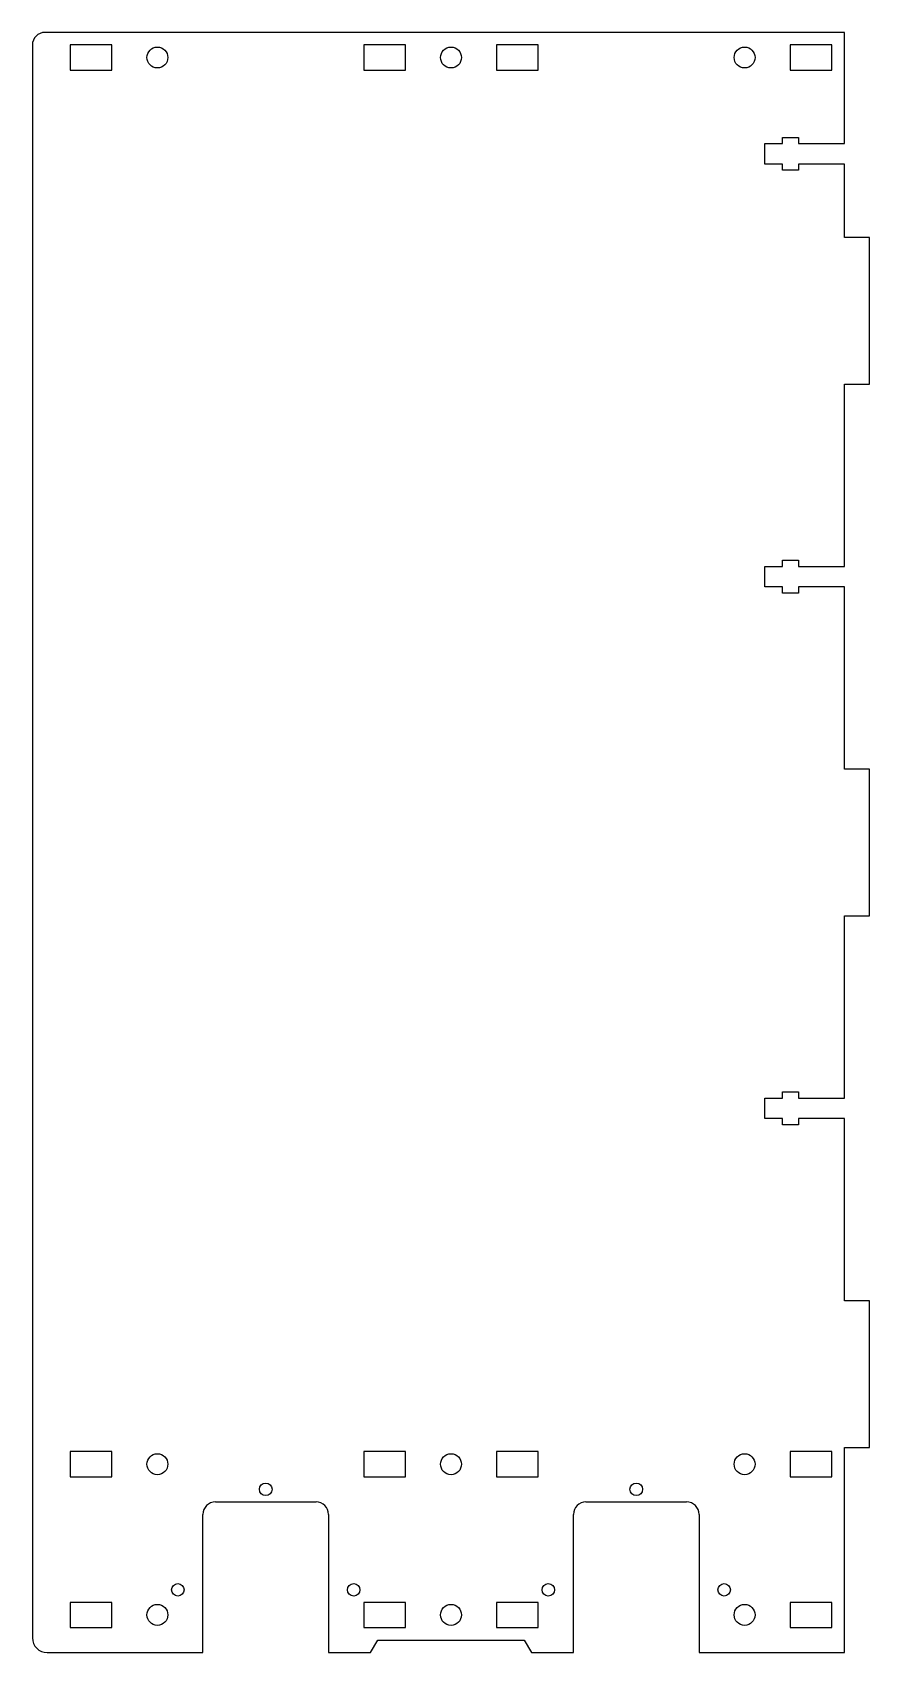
# Model space of a CAD drawing. Header units: millimetres. Extents: x -100 to 100, y -378 to 9.
import ezdxf

# ---------------------------------------------------------------- set-up
doc = ezdxf.new("R2010")
doc.units = ezdxf.units.MM

msp = doc.modelspace()

# ---------------------------------------------------------------- linework, layer by layer
at = {"color": 7, "linetype": 'Continuous', "lineweight": 25}
for p, q in [((94, 9), (-97, 9)), ((94, -17.55), (94, 9)), ((-100, 6), (-100, -374.5)), ((-91, 6), (-91, 0)), ((-81, 6), (-91, 6)), ((-81, 0), (-81, 6)), ((-20.8625, 6), (-20.8625, 0)), ((-10.8625, 6), (-20.8625, 6)), ((-10.8625, 0), (-10.8625, 6)), ((10.8625, 6), (10.8625, 0)), ((20.8625, 6), (10.8625, 6)), ((20.8625, 0), (20.8625, 6)), ((81, 6), (81, 0)), ((91, 6), (81, 6)), ((91, 0), (91, 6)), ((-91, 0), (-81, 0)), ((-20.8625, 0), (-10.8625, 0)), ((10.8625, 0), (20.8625, 0)), ((81, 0), (91, 0)), ((75, -22.45), (75, -17.55)), ((75, -17.55), (79.2, -17.55)), ((79.2, -17.55), (79.2, -16.075)), ((79.2, -16.075), (83, -16.075)), ((83, -16.075), (83, -17.55)), ((83, -17.55), (94, -17.55)), ((79.2, -22.45), (75, -22.45)), ((79.2, -23.925), (79.2, -22.45)), ((94, -22.45), (83, -22.45)), ((83, -22.45), (83, -23.925)), ((94, -40), (94, -22.45)), ((83, -23.925), (79.2, -23.925)), ((100, -40), (94, -40)), ((100, -75), (100, -40)), ((94, -118.55), (94, -75)), ((94, -75), (100, -75)), ((75, -123.45), (75, -118.55)), ((75, -118.55), (79.2, -118.55)), ((79.2, -118.55), (79.2, -117.075)), ((79.2, -117.075), (83, -117.075)), ((83, -117.075), (83, -118.55)), ((83, -118.55), (94, -118.55)), ((79.2, -123.45), (75, -123.45)), ((79.2, -124.925), (79.2, -123.45)), ((94, -123.45), (83, -123.45)), ((83, -123.45), (83, -124.925)), ((94, -167), (94, -123.45)), ((83, -124.925), (79.2, -124.925)), ((100, -167), (94, -167)), ((100, -202), (100, -167)), ((94, -245.55), (94, -202)), ((94, -202), (100, -202)), ((75, -250.45), (75, -245.55)), ((75, -245.55), (79.2, -245.55)), ((79.2, -245.55), (79.2, -244.075)), ((79.2, -244.075), (83, -244.075)), ((83, -244.075), (83, -245.55)), ((83, -245.55), (94, -245.55)), ((79.2, -250.45), (75, -250.45)), ((79.2, -251.925), (79.2, -250.45)), ((94, -250.45), (83, -250.45)), ((83, -250.45), (83, -251.925)), ((94, -294), (94, -250.45)), ((83, -251.925), (79.2, -251.925)), ((100, -294), (94, -294)), ((100, -329), (100, -294)), ((-91, -330), (-91, -336)), ((-81, -330), (-91, -330)), ((-81, -336), (-81, -330)), ((-20.8625, -330), (-20.8625, -336)), ((-10.8625, -330), (-20.8625, -330)), ((-10.8625, -336), (-10.8625, -330)), ((10.8625, -330), (10.8625, -336)), ((20.8625, -330), (10.8625, -330)), ((20.8625, -336), (20.8625, -330)), ((81, -330), (81, -336)), ((91, -330), (81, -330)), ((91, -336), (91, -330)), ((94, -378), (94, -329)), ((94, -329), (100, -329)), ((-91, -336), (-81, -336)), ((-20.8625, -336), (-10.8625, -336)), ((10.8625, -336), (20.8625, -336)), ((81, -336), (91, -336)), ((-56.25, -342), (-32.25, -342)), ((32.25, -342), (56.25, -342)), ((-59.25, -378), (-59.25, -345)), ((-29.25, -345), (-29.25, -378)), ((29.25, -378), (29.25, -345)), ((59.25, -345), (59.25, -378)), ((-91, -366), (-91, -372)), ((-81, -366), (-91, -366)), ((-81, -372), (-81, -366)), ((-20.8625, -366), (-20.8625, -372)), ((-10.8625, -366), (-20.8625, -366)), ((-10.8625, -372), (-10.8625, -366)), ((10.8625, -366), (10.8625, -372)), ((20.8625, -366), (10.8625, -366)), ((20.8625, -372), (20.8625, -366)), ((81, -366), (81, -372)), ((91, -366), (81, -366)), ((91, -372), (91, -366)), ((-91, -372), (-81, -372)), ((-20.8625, -372), (-10.8625, -372)), ((-19.2321, -378), (-17.5, -375)), ((-17.5, -375), (17.5, -375)), ((10.8625, -372), (20.8625, -372)), ((17.5, -375), (19.2321, -378)), ((81, -372), (91, -372)), ((-96.5, -378), (-59.25, -378)), ((-29.25, -378), (-19.2321, -378)), ((19.2321, -378), (29.25, -378)), ((59.25, -378), (94, -378))]:
    msp.add_line(p, q, dxfattribs=at)
for centre, radius in [((-70.1375, 3), 2.5), ((0, 3), 2.5), ((70.1375, 3), 2.5), ((-70.1375, -333), 2.5), ((0, -333), 2.5), ((70.1375, -333), 2.5), ((-44.25, -339), 1.5), ((44.25, -339), 1.5), ((-65.25, -363), 1.5), ((-23.25, -363), 1.5), ((23.25, -363), 1.5), ((65.25, -363), 1.5), ((-70.1375, -369), 2.5), ((0, -369), 2.5), ((70.1375, -369), 2.5)]:
    msp.add_circle(centre, radius, dxfattribs=at)
for centre, radius, start, end in [((-97, 6), 3, 90, 180), ((-56.25, -345), 3, 90, 180), ((-32.25, -345), 3, 0, 90), ((32.25, -345), 3, 90, 180), ((56.25, -345), 3, 360, 90), ((-96.5, -374.5), 3.5, 180, 270)]:
    msp.add_arc(centre, radius, start, end, dxfattribs=at)

doc.saveas('drawing.dxf')
